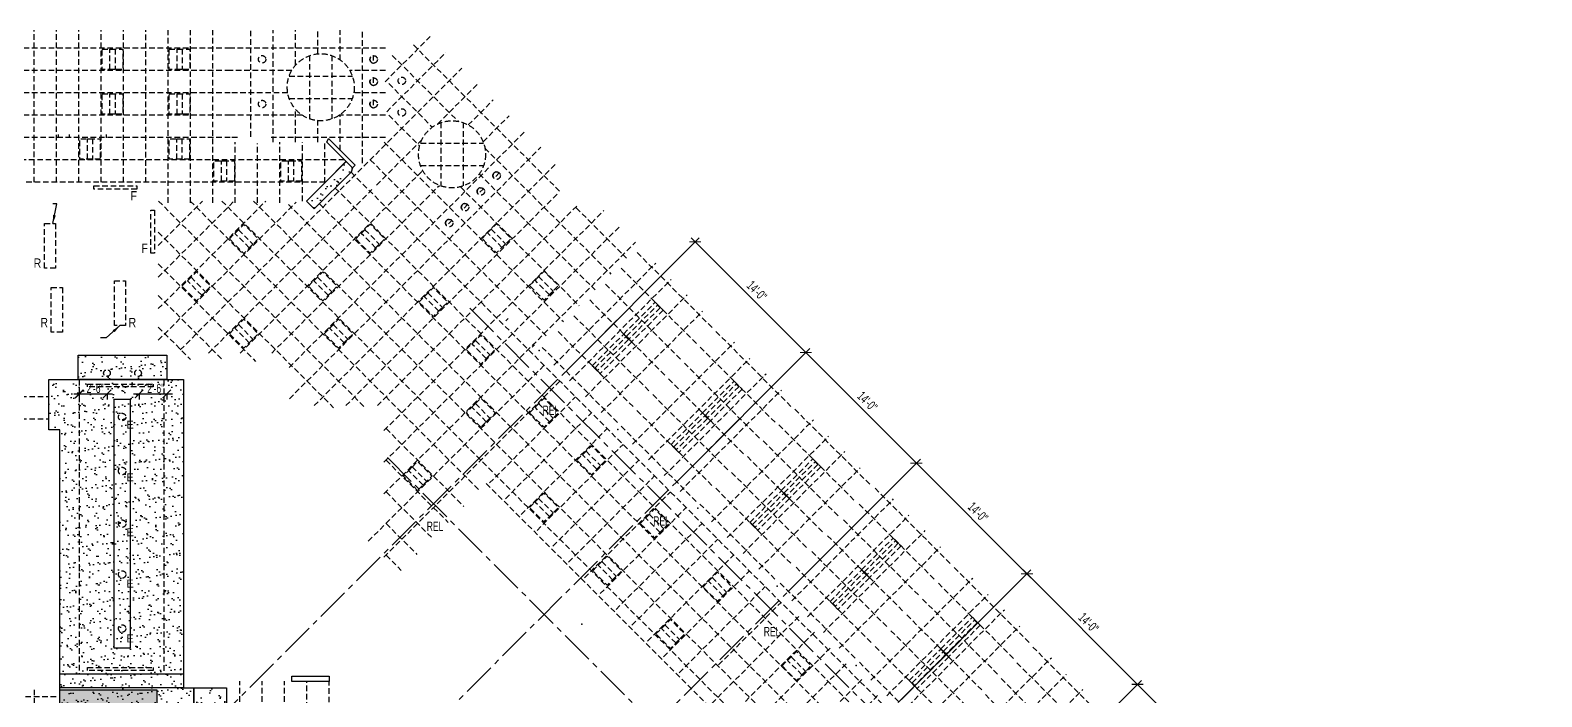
# Model space of a CAD drawing. Header units: inches. Extents: x -187 to 5780, y -1982 to 1065.
# Drawn here: x 1465 to 3089, y 350 to 1065 of the extents above; entities that cross this region are included whole.
import ezdxf
from ezdxf.enums import TextEntityAlignment as Align

# ---------------------------------------------------------------- set-up
doc = ezdxf.new("R2010")
doc.units = ezdxf.units.IN
doc.header["$LTSCALE"] = 96
doc.header["$MEASUREMENT"] = 0
for name, pattern in [('CENTER4', [0.5625, 0.375, -0.0625, 0.0625, -0.0625]), ('HIDDEN4', [0.09375, 0.0625, -0.03125]), ('STYLE_03', [0.46875, 0.3125, -0.15625])]:
    doc.linetypes.add(name, pattern=pattern)
for name, color, linetype in [('A-Anno-Clng', 7, 'Continuous'), ('A-Anno-Flor', 7, 'Continuous'), ('A-Clng-Demo', 7, 'HIDDEN4'), ('A-Clng-Exst', 7, 'Continuous'), ('A-Lite-Demo', 4, 'HIDDEN4'), ('A-Lite-Exst', 252, 'Continuous'), ('A-Lite-Neww', 181, 'Continuous'), ('CEILING-MAIN', 7, 'Continuous')]:
    doc.layers.add(name, color=color, linetype=linetype)
doc.layers.add('Viewport', color=14, linetype='Continuous', plot=False)
doc.styles.add('ARIAL', font='arial.ttf')
doc.styles.add('XFINE_1-8', font='ARIALN.TTF', dxfattribs={"width": 0.8, "height": 10})
doc.dimstyles.new('OTJ_1-8', dxfattribs={"dimscale": 96, "dimtxt": 0.09375, "dimasz": 0.09375, "dimexe": 0.0625, "dimexo": 0.15625, "dimgap": 0.046875, "dimtad": 1, "dimdec": 1, "dimzin": 3, "dimdsep": 46, "dimlunit": 4, "dimtxsty": 'XFINE_1-8', "dimblk": 'ARCHTICK', "dimcen": 0.09, "dimdle": 0.0625, "dimclrd": 15, "dimclre": 15, "dimclrt": 7, "dimadec": 0, "dimazin": 0, "dimtfac": 0.75, "dimtdec": 1, "dimtix": 1, "dimtmove": 1, "dimatfit": 3, "dimfxl": 1, "dimfrac": 1, "dimtolj": 1, "dimtzin": 0, "dimarcsym": 0})

# ---------------------------------------------------------------- blocks, each defined once
blk = doc.blocks.new('_ArchTick')
at = {"color": 0, "linetype": 'ByBlock', "const_width": 0.15}
blk.add_lwpolyline([(-0.5, -0.5), (0.5, 0.5)], dxfattribs=at)
blk = doc.blocks.new('*D43')
at = {"layer": 'A-Clng-Exst', "color": 15, "lineweight": -2, "transparency": 16777216}
for p, q in [((1511.9, 675), (1553.7, 675)), ((1517.9, 675.1), (1517.9, 669)), ((1547.7, 675.1), (1547.7, 669))]:
    blk.add_line(p, q, dxfattribs=at)
at = {"layer": 'DefPoints', "color": 0, "transparency": 16777216}
for p in [(1517.9, 690.1), (1547.7, 690.1), (1547.7, 675)]:
    blk.add_point(p, dxfattribs=at)
at = {"layer": 'A-Clng-Exst', "color": 15, "lineweight": -2, "transparency": 16777216, "xscale": 9, "yscale": 9, "zscale": 9, "rotation": 180}
blk.add_blockref('_ArchTick', (1517.9, 675), dxfattribs=at)
at = {"layer": 'A-Clng-Exst', "color": 15, "lineweight": -2, "transparency": 16777216, "xscale": 9, "yscale": 9, "zscale": 9}
blk.add_blockref('_ArchTick', (1547.7, 675), dxfattribs=at)
at = {"layer": 'A-Clng-Exst', "color": 7, "transparency": 16777216, "insert": (1534.9, 680.9), "char_height": 10, "attachment_point": 5, "style": 'XFINE_1-8'}
blk.add_mtext('\\A1;2\'-6"', dxfattribs=at)
blk = doc.blocks.new('*D44')
at = {"layer": 'A-Clng-Exst', "color": 15, "lineweight": -2, "transparency": 16777216}
for p, q in [((1576.1, 675), (1617.9, 675)), ((1582.1, 675.1), (1582.1, 669)), ((1611.9, 675.1), (1611.9, 669))]:
    blk.add_line(p, q, dxfattribs=at)
at = {"layer": 'DefPoints', "color": 0, "transparency": 16777216}
for p in [(1582.1, 690.1), (1611.9, 690.1), (1611.9, 675)]:
    blk.add_point(p, dxfattribs=at)
at = {"layer": 'A-Clng-Exst', "color": 15, "lineweight": -2, "transparency": 16777216, "xscale": 9, "yscale": 9, "zscale": 9, "rotation": 180}
blk.add_blockref('_ArchTick', (1582.1, 675), dxfattribs=at)
at = {"layer": 'A-Clng-Exst', "color": 15, "lineweight": -2, "transparency": 16777216, "xscale": 9, "yscale": 9, "zscale": 9}
blk.add_blockref('_ArchTick', (1611.9, 675), dxfattribs=at)
at = {"layer": 'A-Clng-Exst', "color": 7, "transparency": 16777216, "insert": (1600, 680.8), "char_height": 10, "attachment_point": 5, "style": 'XFINE_1-8'}
blk.add_mtext('\\A1;2\'-6"', dxfattribs=at)
blk = doc.blocks.new('*D53')
at = {"layer": 'A-Lite-Neww', "color": 15, "lineweight": -2, "transparency": 16777216}
for p, q in [((2516.3, 224.8), (2658.8, 367.3)), ((2777.6, 240), (2650.3, 367.3)), ((2635.1, 106), (2777.6, 248.5))]:
    blk.add_line(p, q, dxfattribs=at)
at = {"layer": 'DefPoints', "color": 0, "transparency": 16777216}
for p in [(2654.6, 363.1), (2505.7, 214.2), (2624.5, 95.4)]:
    blk.add_point(p, dxfattribs=at)
at = {"layer": 'A-Lite-Neww', "color": 15, "lineweight": -2, "transparency": 16777216, "xscale": 9, "yscale": 9, "zscale": 9}
for p, rotation in [((2654.6, 363.1), 135.0000000000001), ((2773.4, 244.3), 315.0000000000001)]:
    blk.add_blockref('_ArchTick', p, dxfattribs=dict(at, rotation=rotation))
at = {"layer": 'A-Lite-Neww', "color": 7, "transparency": 16777216, "insert": (2720.8, 310.5), "char_height": 10, "attachment_point": 5, "rotation": 315, "style": 'XFINE_1-8'}
blk.add_mtext('\\A1;14\'-0"', dxfattribs=at)
blk = doc.blocks.new('*D54')
at = {"layer": 'A-Lite-Neww', "color": 15, "lineweight": -2, "transparency": 16777216}
for p, q in [((2397.6, 343.6), (2540, 486.1)), ((2658.8, 358.8), (2531.6, 486.1)), ((2516.3, 224.8), (2658.8, 367.3))]:
    blk.add_line(p, q, dxfattribs=at)
at = {"layer": 'DefPoints', "color": 0, "transparency": 16777216}
for p in [(2535.8, 481.8), (2386.9, 333), (2505.7, 214.2)]:
    blk.add_point(p, dxfattribs=at)
at = {"layer": 'A-Lite-Neww', "color": 15, "lineweight": -2, "transparency": 16777216, "xscale": 9, "yscale": 9, "zscale": 9}
for p, rotation in [((2535.8, 481.8), 135.0000000000001), ((2654.6, 363.1), 315.0000000000001)]:
    blk.add_blockref('_ArchTick', p, dxfattribs=dict(at, rotation=rotation))
at = {"layer": 'A-Lite-Neww', "color": 7, "transparency": 16777216, "insert": (2602, 429.2), "char_height": 10, "attachment_point": 5, "rotation": 315, "style": 'XFINE_1-8'}
blk.add_mtext('\\A1;14\'-0"', dxfattribs=at)
blk = doc.blocks.new('*D55')
at = {"layer": 'A-Lite-Neww', "color": 15, "lineweight": -2, "transparency": 16777216}
for p, q in [((2278.8, 462.4), (2421.3, 604.9)), ((2540.1, 477.6), (2412.8, 604.9)), ((2397.6, 343.6), (2540.1, 486.1))]:
    blk.add_line(p, q, dxfattribs=at)
at = {"layer": 'DefPoints', "color": 0, "transparency": 16777216}
for p in [(2417, 600.6), (2268.2, 451.8), (2387, 333)]:
    blk.add_point(p, dxfattribs=at)
at = {"layer": 'A-Lite-Neww', "color": 15, "lineweight": -2, "transparency": 16777216, "xscale": 9, "yscale": 9, "zscale": 9}
for p, rotation in [((2417, 600.6), 135.0000000000002), ((2535.8, 481.8), 315.0000000000002)]:
    blk.add_blockref('_ArchTick', p, dxfattribs=dict(at, rotation=rotation))
at = {"layer": 'A-Lite-Neww', "color": 7, "transparency": 16777216, "insert": (2483.2, 548), "char_height": 10, "attachment_point": 5, "rotation": 315, "style": 'XFINE_1-8'}
blk.add_mtext('\\A1;14\'-0"', dxfattribs=at)
blk = doc.blocks.new('*D56')
at = {"layer": 'A-Lite-Neww', "color": 15, "lineweight": -2, "transparency": 16777216}
for p, q in [((2160, 581.1), (2302.5, 723.6)), ((2421.3, 596.4), (2294, 723.6)), ((2278.8, 462.4), (2421.3, 604.8))]:
    blk.add_line(p, q, dxfattribs=at)
at = {"layer": 'DefPoints', "color": 0, "transparency": 16777216}
for p in [(2298.3, 719.4), (2149.4, 570.5), (2268.2, 451.8)]:
    blk.add_point(p, dxfattribs=at)
at = {"layer": 'A-Lite-Neww', "color": 15, "lineweight": -2, "transparency": 16777216, "xscale": 9, "yscale": 9, "zscale": 9}
for p, rotation in [((2298.3, 719.4), 135.0000000000001), ((2417, 600.6), 315.0000000000001)]:
    blk.add_blockref('_ArchTick', p, dxfattribs=dict(at, rotation=rotation))
at = {"layer": 'A-Lite-Neww', "color": 7, "transparency": 16777216, "insert": (2364.4, 666.8), "char_height": 10, "attachment_point": 5, "rotation": 315, "style": 'XFINE_1-8'}
blk.add_mtext('\\A1;14\'-0"', dxfattribs=at)
blk = doc.blocks.new('*D57')
at = {"layer": 'A-Lite-Neww', "color": 15, "lineweight": -2, "transparency": 16777216}
for p, q in [((2041.2, 699.9), (2183.7, 842.4)), ((2302.5, 715.1), (2175.2, 842.4)), ((2160, 581.1), (2302.5, 723.6))]:
    blk.add_line(p, q, dxfattribs=at)
at = {"layer": 'DefPoints', "color": 0, "transparency": 16777216}
for p in [(2179.5, 838.2), (2030.6, 689.3), (2149.4, 570.5)]:
    blk.add_point(p, dxfattribs=at)
at = {"layer": 'A-Lite-Neww', "color": 15, "lineweight": -2, "transparency": 16777216, "xscale": 9, "yscale": 9, "zscale": 9}
for p, rotation in [((2179.5, 838.2), 135.0000000000001), ((2298.3, 719.4), 315.0000000000001)]:
    blk.add_blockref('_ArchTick', p, dxfattribs=dict(at, rotation=rotation))
at = {"layer": 'A-Lite-Neww', "color": 7, "transparency": 16777216, "insert": (2245.7, 785.6), "char_height": 10, "attachment_point": 5, "rotation": 315, "style": 'XFINE_1-8'}
blk.add_mtext('\\A1;14\'-0"', dxfattribs=at)

msp = doc.modelspace()

# ---------------------------------------------------------------- hatches: boundary and pattern name
at = {"layer": 'A-Clng-Demo'}
h = msp.add_hatch(dxfattribs=at)
h.set_pattern_fill('AR-SAND', color=256, scale=8, style=0)
h.paths.add_polyline_path([(1804.45, 924.61), (1811.35, 917.71), (1809.79, 912.97), (1770.39, 873.57), (1761.93, 882.07)])
h = msp.add_hatch(dxfattribs=at)
h.set_pattern_fill('AR-SAND', color=256, scale=8, style=0)
h.paths.add_polyline_path([(1516.85, 716.43), (1611.88, 716.43), (1611.88, 690.38), (1516.85, 690.38)])
h = msp.add_hatch(dxfattribs=at)
h.set_pattern_fill('AR-SAND', color=256, scale=8, style=0)
h.paths.add_polyline_path([(1640.88, 299.38), (1496.89, 299.38), (1496.89, 636.38), (1485.13, 636.38), (1485.13, 690.33), (1629.88, 690.33), (1629.88, 359.37), (1640.88, 359.37)])
h = msp.add_hatch(dxfattribs=at)
h.set_pattern_fill('AR-SAND', color=256, scale=8, style=0)
h.paths.add_polyline_path([(1640.88, 359.37), (1675.88, 359.37), (1675.88, 299.38), (1640.88, 299.38)])
h.paths.add_polyline_path([(1801.14, 340.59), (1811.75, 329.99), (1769.21, 287.45), (1758.6, 298.06)])
at = {"layer": 'A-Clng-Exst'}
msp.add_hatch(color=253, dxfattribs=at).paths.add_polyline_path([(1496.86, 357.44), (1601.38, 357.44), (1601.38, 299.38), (1496.88, 299.6)])

# ---------------------------------------------------------------- linework, layer by layer
at = {"layer": 'A-Clng-Demo'}
for p, q in [((1469.51, 902.18), (1469.51, 1065.38)), ((1493.51, 902.18), (1493.51, 1065.38)), ((1517.51, 902.18), (1517.51, 1065.38)), ((1541.51, 902.18), (1541.51, 1065.38)), ((1565.51, 902.18), (1565.51, 1065.38)), ((1589.51, 901.82), (1589.51, 1065.38)), ((1613.51, 880.19), (1613.51, 1065.38)), ((1637.51, 880.19), (1637.51, 1065.38)), ((1661.51, 880.19), (1661.51, 1065.38)), ((1702.29, 950.88), (1702.29, 1065.38)), ((1726.29, 945.18), (1726.29, 1065.38)), ((1750.29, 1027.99), (1750.29, 1065.38)), ((1774.29, 1040.06), (1774.29, 1065.38)), ((1798.29, 1033.42), (1798.29, 1065.38)), ((1822.29, 922.64), (1822.29, 1065.38)), ((1846.35, 1010.09), (1894.77, 1058.51)), ((1680.11, 1046.18), (1362.42, 1046.18)), ((1846.86, 1046.18), (1680.11, 1046.18)), ((1848.1, 977.89), (1911.74, 1041.54)), ((1876.86, 1049.55), (2033.78, 892.64)), ((1765.29, 1038.12), (1765.29, 970.24)), ((1789.29, 1038.12), (1789.29, 970.24)), ((1849.32, 945.18), (1928.71, 1024.57)), ((1854.09, 1038.38), (1924.9, 967.57)), ((1680.11, 1022.18), (-41.58, 1022.18)), ((1746.11, 1022.18), (1680.11, 1022.18)), ((1743.35, 1016.18), (1811.23, 1016.18)), ((1846.86, 1022.18), (1808.46, 1022.18)), ((1850.36, 1008.16), (1897.18, 961.35)), ((1902.73, 964.65), (1945.68, 1007.6)), ((1680.11, 998.18), (-65.58, 998.18)), ((1741.79, 998.18), (1680.11, 998.18)), ((1743.35, 992.18), (1811.23, 992.18)), ((1846.86, 998.18), (1812.78, 998.18)), ((1935.71, 963.68), (1962.65, 990.63)), ((1680.11, 974.18), (-66.49, 974.18)), ((1757.39, 974.18), (1680.11, 974.18)), ((1750.29, 945.18), (1750.29, 980.37)), ((1846.86, 974.18), (1797.19, 974.18)), ((1798.29, 936.42), (1798.29, 974.94)), ((1850.36, 974.22), (1883.43, 941.16)), ((1774.29, 945.18), (1774.29, 968.31)), ((1906.29, 966.12), (1906.29, 898.24)), ((1930.29, 966.12), (1930.29, 898.24)), ((1951.66, 945.69), (1979.63, 973.66)), ((1680.11, 950.18), (-113.58, 950.18)), ((1495.78, 949.88), (1495.78, 953.38)), ((1507.28, 949.88), (1507.28, 953.38)), ((1547.28, 949.88), (1547.28, 953.38)), ((1626.29, 722.14), (1849.32, 945.18)), ((1687.86, 950.18), (1680.11, 950.18)), ((1685.51, 880.19), (1685.51, 945.18)), ((1709.51, 880.19), (1709.51, 943.88)), ((1846.86, 950.18), (1723.86, 950.18)), ((1733.51, 880.19), (1733.51, 945.18)), ((1743.38, 703.47), (1996.6, 956.69)), ((1757.51, 881.94), (1757.51, 945.18)), ((1781.51, 901.66), (1781.51, 945.18)), ((1837.28, 899.2), (1885.82, 947.74)), ((1845.47, 945.18), (2037.97, 752.68)), ((1884.35, 944.18), (1952.23, 944.18)), ((1802.88, 926.18), (-137.58, 926.18)), ((1743.6, 669.75), (2013.57, 939.72)), ((1830.65, 926.05), (2021, 735.71)), ((1953.67, 938.8), (2088.88, 803.59)), ((1690.67, 718.64), (1886.78, 914.76)), ((1770.19, 662.4), (2030.54, 922.75)), ((1809.79, 912.97), (3087.36, -364.6)), ((1884.35, 920.18), (1952.23, 920.18)), ((1947.45, 911.08), (2071.91, 786.62)), ((1782.03, 902.18), (-161.58, 902.18)), ((1656.73, 718.64), (1832.33, 894.25)), ((1724.61, 718.64), (1904.78, 898.81)), ((1792.82, 896), (3083.9, -395.08)), ((1927.27, 897.32), (2054.94, 769.65)), ((1602.77, 766.5), (1718.33, 882.07)), ((1602.77, 800.44), (1684.39, 882.07)), ((1602.77, 834.39), (1650.45, 882.07)), ((1602.77, 732.56), (1750.91, 880.71)), ((1602.93, 882.07), (1825.03, 660.14)), ((1637.05, 882.07), (1947.73, 571.39)), ((1670.99, 882.07), (2691.48, -138.42)), ((1704.93, 882.07), (3032.99, -445.99)), ((1742.5, 878.44), (3049.96, -429.02)), ((1775.85, 879.03), (3066.93, -412.05)), ((1804.14, 662.4), (2031.51, 889.78)), ((1838.08, 662.4), (2052.75, 877.08)), ((1845.21, 635.59), (2081.45, 871.83)), ((2051.6, 874.81), (2105.85, 820.56)), ((1602.77, 848.47), (1791.1, 660.14)), ((1845.21, 601.65), (2098.42, 854.86)), ((1845.21, 567.71), (2115.39, 837.89)), ((1602.77, 814.53), (1707.37, 709.92)), ((2027.65, 705.87), (2137.07, 815.29)), ((2117.09, 826.77), (2199.47, 744.39)), ((2044.62, 688.9), (2153.52, 797.79)), ((2100.12, 809.8), (2182.5, 727.42)), ((1602.77, 780.59), (1672.39, 710.96)), ((2061.59, 671.93), (2171.01, 781.34)), ((2083.15, 792.83), (2165.53, 710.45)), ((2066.18, 775.86), (2148.56, 693.48)), ((2078.57, 654.96), (2187.46, 763.85)), ((1976.24, 753.35), (1978.71, 755.82)), ((2049.21, 758.89), (2131.59, 676.51)), ((1602.77, 746.65), (1637.41, 712)), ((2032.24, 741.92), (2114.62, 659.54)), ((2112.31, 621.18), (2221.73, 730.59)), ((2201.75, 742.08), (2284.13, 659.7)), ((2004.52, 725.06), (2007, 727.54)), ((2015.27, 724.95), (2097.64, 642.57)), ((2184.78, 725.11), (2267.15, 642.73)), ((1828.24, 516.8), (2017.1, 705.66)), ((2129.28, 604.2), (2238.18, 713.1)), ((2167.81, 708.14), (2250.18, 625.76)), ((1845.21, 499.83), (2034.07, 688.69)), ((2146.25, 587.23), (2255.67, 696.65)), ((2150.84, 691.17), (2233.21, 608.79)), ((393.29, 672.11), (1485.03, 672.11)), ((1958.7, 579.37), (2051.04, 671.72)), ((2133.86, 674.2), (2216.24, 591.82)), ((2163.22, 570.26), (2272.12, 679.16)), ((1975.67, 562.4), (2068.01, 654.75)), ((2116.89, 657.23), (2199.27, 574.85)), ((2286.4, 658.58), (2368.77, 576.2)), ((393.29, 648.11), (1485.03, 648.11)), ((1847.47, 637.7), (1930.95, 554.23)), ((1992.64, 545.43), (2084.98, 637.78)), ((2099.92, 640.25), (2182.3, 557.88)), ((2196.96, 537.67), (2306.38, 647.09)), ((2269.43, 641.61), (2351.8, 559.23)), ((2009.61, 528.46), (2101.95, 620.81)), ((2213.93, 520.7), (2322.82, 629.6)), ((2252.46, 624.63), (2334.83, 542.26)), ((1847.47, 603.76), (1914.17, 537.07)), ((2026.58, 511.49), (2118.92, 603.84)), ((2230.9, 503.73), (2340.32, 613.15)), ((2235.48, 607.66), (2317.86, 525.29)), ((2043.55, 494.52), (2135.9, 586.87)), ((2218.51, 590.69), (2300.89, 508.32)), ((2247.87, 486.76), (2356.77, 595.66)), ((1847.47, 569.82), (1897.39, 519.9)), ((2060.52, 477.55), (2152.87, 569.9)), ((2201.54, 573.72), (2283.92, 491.35)), ((2372.61, 573.67), (2454.98, 491.3)), ((2077.49, 460.58), (2169.84, 552.93)), ((2184.57, 556.75), (2266.95, 474.37)), ((2283.17, 452.77), (2392.59, 562.19)), ((2355.64, 556.7), (2438.01, 474.33)), ((1847.47, 535.88), (1880.61, 502.74)), ((2094.46, 443.61), (2186.81, 535.96)), ((2300.14, 435.8), (2409.03, 544.69)), ((2338.67, 539.73), (2421.04, 457.35)), ((2317.11, 418.83), (2426.53, 528.25)), ((2321.69, 522.76), (2404.07, 440.38)), ((2111.43, 426.64), (2203.78, 518.99)), ((2304.72, 505.79), (2387.1, 423.41)), ((2334.08, 401.86), (2442.98, 510.75)), ((1847.47, 501.94), (1863.83, 485.58)), ((2128.4, 409.67), (2220.75, 502.02)), ((2287.75, 488.82), (2370.13, 406.44)), ((2457.63, 488.67), (2540.01, 406.29)), ((2145.37, 392.7), (2237.72, 485.05)), ((2270.78, 471.85), (2353.16, 389.47)), ((2368.2, 367.77), (2477.61, 477.18)), ((2440.66, 471.7), (2523.04, 389.32)), ((2162.34, 375.73), (2254.69, 468.08)), ((2385.17, 350.8), (2494.06, 459.69)), ((2423.69, 454.73), (2506.07, 372.35)), ((2204.59, 384.04), (2271.66, 451.1)), ((2402.14, 333.83), (2511.56, 443.24)), ((1783.63, -70.87), (2292.13, 437.63)), ((2406.72, 437.76), (2489.1, 355.38)), ((2419.11, 316.85), (2528, 425.75)), ((1800.6, -87.84), (2309.1, 420.66)), ((2389.75, 420.79), (2472.13, 338.41)), ((1817.57, -104.81), (2326.07, 403.69)), ((2372.78, 403.82), (2455.16, 321.44)), ((2452.61, 282.33), (2562.03, 391.75)), ((2542.04, 403.24), (2624.42, 320.86)), ((1834.54, -121.78), (2343.04, 386.72)), ((2355.81, 386.85), (2438.19, 304.47)), ((2469.58, 265.36), (2578.47, 374.26)), ((2525.07, 386.27), (2607.45, 303.89)), ((1469.51, 357.44), (1469.51, 244.18)), ((1690.49, 299.38), (1690.49, 366.48)), ((1714.49, 299.38), (1714.49, 366.48)), ((1738.49, 299.38), (1738.49, 366.48)), ((1762.49, 301.94), (1762.49, 366.18)), ((1786.49, 325.94), (1786.49, 366.18)), ((2099.69, 109.43), (2360.01, 369.75)), ((2486.55, 248.39), (2595.97, 357.81)), ((2508.1, 369.3), (2590.48, 286.92)), ((1388.04, 350.18), (1493.38, 350.18)), ((2116.66, 92.46), (2376.98, 352.78)), ((2491.13, 352.33), (2573.51, 269.95))]:
    msp.add_line(p, q, dxfattribs=at)
at = {"layer": 'A-Clng-Demo', "color": 7, "linetype": 'STYLE_03'}
msp.add_line((1782.66, 902.81), (1804.45, 924.61), dxfattribs=at)
at = {"layer": 'A-Clng-Demo', "color": 7}
for p, q in [((1517.88, 690.07), (1517.88, 374.57)), ((1608.88, 689.88), (1608.88, 374.38)), ((1955.1, 578.77), (2192.43, 341.44)), ((1496.88, 299.38), (1496.88, 357.44))]:
    msp.add_line(p, q, dxfattribs=at)
at = {"layer": 'A-Clng-Demo'}
for centre in [(1777.29, 1004.18), (1918.29, 932.18)]:
    msp.add_circle(centre, 36, dxfattribs=at)
at = {"layer": 'A-Clng-Exst'}
msp.add_lwpolyline([(1804.45, 924.61), (1811.35, 917.71), (1809.79, 912.97), (1770.39, 873.57), (1761.93, 882.07)], close=True, dxfattribs=at)
at = {"layer": 'A-Clng-Exst', "color": 7}
for points in [[(1640.88, 299.38), (1496.89, 299.38), (1496.89, 636.38), (1485.13, 636.38), (1485.13, 690.33), (1629.88, 690.33), (1629.88, 359.37), (1640.88, 359.37)], [(1496.88, 374.38), (1629.88, 374.38), (1629.88, 359.37), (1496.88, 359.37)], [(1640.88, 359.37), (1675.88, 359.37), (1675.88, 299.38), (1640.88, 299.38)]]:
    msp.add_lwpolyline(points, close=True, dxfattribs=at)
at = {"layer": 'A-Lite-Demo', "flags": 128}
for points in [[(1542.59, 1045.18), (1564.59, 1045.18), (1564.59, 1023.18), (1542.59, 1023.18)], [(1614.59, 1045.18), (1636.59, 1045.18), (1636.59, 1023.18), (1614.59, 1023.18)], [(1542.59, 997.18), (1564.59, 997.18), (1564.59, 975.18), (1542.59, 975.18)], [(1614.59, 997.18), (1636.59, 997.18), (1636.59, 975.18), (1614.59, 975.18)], [(1540.47, 926.96), (1518.47, 926.96), (1518.47, 948.96), (1540.47, 948.96)], [(1540.47, 926.96), (1518.47, 926.96), (1518.47, 948.96), (1540.47, 948.96)], [(1636.47, 926.96), (1614.47, 926.96), (1614.47, 948.96), (1636.47, 948.96)], [(1636.47, 926.96), (1614.47, 926.96), (1614.47, 948.96), (1636.47, 948.96)], [(1684.47, 903.3), (1662.47, 903.3), (1662.47, 925.3), (1684.47, 925.3)], [(1684.47, 903.3), (1662.47, 903.3), (1662.47, 925.3), (1684.47, 925.3)], [(1756.47, 903.3), (1734.47, 903.3), (1734.47, 925.3), (1756.47, 925.3)], [(1756.47, 903.3), (1734.47, 903.3), (1734.47, 925.3), (1756.47, 925.3)], [(1679.1, 841.43), (1694.66, 856.99), (1710.22, 841.43), (1694.66, 825.88)], [(1679.1, 841.43), (1694.66, 856.99), (1710.22, 841.43), (1694.66, 825.88)], [(1814.84, 841.49), (1830.4, 857.04), (1845.95, 841.49), (1830.4, 825.93)], [(1814.84, 841.49), (1830.4, 857.04), (1845.95, 841.49), (1830.4, 825.93)], [(1950.53, 841.9), (1966.09, 857.45), (1981.65, 841.9), (1966.09, 826.34)], [(1950.53, 841.9), (1966.09, 857.45), (1981.65, 841.9), (1966.09, 826.34)], [(1628.19, 790.52), (1643.75, 806.08), (1659.31, 790.52), (1643.75, 774.96)], [(1628.19, 790.52), (1643.75, 806.08), (1659.31, 790.52), (1643.75, 774.96)], [(1763.96, 790.52), (1779.51, 806.08), (1795.07, 790.52), (1779.51, 774.96)], [(1763.96, 790.52), (1779.51, 806.08), (1795.07, 790.52), (1779.51, 774.96)], [(2001.54, 791.2), (2017.1, 806.76), (2032.66, 791.2), (2017.1, 775.65)], [(2001.54, 791.2), (2017.1, 806.76), (2032.66, 791.2), (2017.1, 775.65)], [(1882.67, 773.6), (1898.23, 789.16), (1913.78, 773.6), (1898.23, 758.04)], [(1882.67, 773.6), (1898.23, 789.16), (1913.78, 773.6), (1898.23, 758.04)], [(1679.1, 739.61), (1694.66, 755.17), (1710.22, 739.61), (1694.66, 724.05)], [(1679.1, 739.61), (1694.66, 755.17), (1710.22, 739.61), (1694.66, 724.05)], [(1780.93, 739.61), (1796.48, 755.17), (1812.04, 739.61), (1796.48, 724.05)], [(1780.93, 739.61), (1796.48, 755.17), (1812.04, 739.61), (1796.48, 724.05)], [(1933.65, 722.65), (1949.21, 738.21), (1964.77, 722.65), (1949.21, 707.09)], [(1933.65, 722.65), (1949.21, 738.21), (1964.77, 722.65), (1949.21, 707.09)], [(1949.22, 639.2), (1933.66, 654.75), (1949.22, 670.31), (1964.78, 654.75)], [(1949.22, 639.2), (1933.66, 654.75), (1949.22, 670.31), (1964.78, 654.75)], [(2001.54, 654.75), (2017.1, 670.31), (2032.66, 654.75), (2017.1, 639.2)], [(2001.54, 654.75), (2017.1, 670.31), (2032.66, 654.75), (2017.1, 639.2)], [(2052.46, 603.84), (2068.01, 619.4), (2083.57, 603.84), (2068.01, 588.28)], [(2052.46, 603.84), (2068.01, 619.4), (2083.57, 603.84), (2068.01, 588.28)], [(1881.34, 571.31), (1865.78, 586.87), (1881.34, 602.43), (1896.89, 586.87)], [(1881.34, 571.31), (1865.78, 586.87), (1881.34, 602.43), (1896.89, 586.87)], [(2001.51, 553.04), (2017.07, 568.6), (2032.63, 553.04), (2017.07, 537.49)], [(2001.51, 553.04), (2017.07, 568.6), (2032.63, 553.04), (2017.07, 537.49)], [(2120.38, 536), (2135.93, 551.55), (2151.49, 536), (2135.93, 520.44)], [(2120.38, 536), (2135.93, 551.55), (2151.49, 536), (2135.93, 520.44)], [(2069.4, 485.16), (2084.95, 500.72), (2100.51, 485.16), (2084.95, 469.6)], [(2069.4, 485.16), (2084.95, 500.72), (2100.51, 485.16), (2084.95, 469.6)], [(2187.86, 467.95), (2203.42, 483.51), (2218.97, 467.95), (2203.42, 452.4)], [(2187.86, 467.95), (2203.42, 483.51), (2218.97, 467.95), (2203.42, 452.4)], [(2137.28, 417.28), (2152.84, 432.83), (2168.39, 417.28), (2152.84, 401.72)], [(2137.28, 417.28), (2152.84, 432.83), (2168.39, 417.28), (2152.84, 401.72)], [(2272.73, 383), (2288.28, 398.55), (2303.84, 383), (2288.28, 367.44)], [(2272.73, 383), (2288.28, 398.55), (2303.84, 383), (2288.28, 367.44)]]:
    msp.add_lwpolyline(points, close=True, dxfattribs=at)
at = {"layer": 'A-Lite-Demo'}
for points in [[(1550.9, 1045.18), (1556.4, 1045.18), (1556.4, 1023.18), (1550.9, 1023.18)], [(1622.9, 1045.18), (1628.4, 1045.18), (1628.4, 1023.18), (1622.9, 1023.18)], [(1550.9, 997.18), (1556.4, 997.18), (1556.4, 975.18), (1550.9, 975.18)], [(1622.9, 997.18), (1628.4, 997.18), (1628.4, 975.18), (1622.9, 975.18)], [(1532.16, 926.96), (1526.66, 926.96), (1526.66, 948.96), (1532.16, 948.96)], [(1628.16, 926.96), (1622.66, 926.96), (1622.66, 948.96), (1628.16, 948.96)], [(1676.16, 903.3), (1670.66, 903.3), (1670.66, 925.3), (1676.16, 925.3)], [(1748.16, 903.3), (1742.66, 903.3), (1742.66, 925.3), (1748.16, 925.3)], [(1533.64, 898.45), (1579.68, 898.45), (1579.68, 894.79), (1533.64, 894.79)], [(1598.59, 872.1), (1598.59, 826.05), (1594.93, 826.05), (1594.93, 872.1)], [(1480.49, 809.9), (1480.49, 857.9), (1492.49, 857.9), (1492.49, 809.9)], [(1684.98, 847.31), (1688.87, 851.2), (1704.42, 835.64), (1700.54, 831.75)], [(1820.72, 847.36), (1824.61, 851.25), (1840.16, 835.69), (1836.27, 831.8)], [(1956.41, 847.77), (1960.3, 851.66), (1975.85, 836.1), (1971.96, 832.22)], [(1555.65, 748.27), (1555.65, 796.27), (1567.65, 796.27), (1567.65, 748.27)], [(1634.07, 796.4), (1637.96, 800.29), (1653.51, 784.73), (1649.62, 780.84)], [(1769.83, 796.4), (1773.72, 800.29), (1789.28, 784.73), (1785.39, 780.84)], [(2007.42, 797.08), (2011.31, 800.97), (2026.86, 785.41), (2022.98, 781.52)], [(1487.79, 741.18), (1487.79, 789.18), (1499.79, 789.18), (1499.79, 741.18)], [(1888.54, 779.47), (1892.43, 783.36), (1907.99, 767.81), (1904.1, 763.92)], [(2102.67, 739.36), (2136.61, 773.3), (2145.1, 764.82), (2111.16, 730.88)], [(2105.71, 737.03), (2138.94, 770.27), (2141.77, 767.44), (2108.54, 734.21)], [(1684.98, 745.48), (1688.87, 749.37), (1704.42, 733.82), (1700.54, 729.93)], [(1786.8, 745.48), (1790.69, 749.37), (1806.25, 733.82), (1802.36, 729.93)], [(1939.53, 728.52), (1943.42, 732.41), (1958.97, 716.86), (1955.08, 712.97)], [(2068.86, 705.3), (2102.8, 739.24), (2111.28, 730.76), (2077.34, 696.81)], [(2071.89, 702.97), (2105.12, 736.2), (2107.95, 733.38), (2074.72, 700.14)], [(1526.86, 685.59), (1597.45, 685.59), (1597.45, 682.59), (1526.86, 682.59)], [(2187.33, 654.67), (2221.27, 688.61), (2229.76, 680.13), (2195.82, 646.19)], [(2190.37, 652.34), (2223.6, 685.58), (2226.43, 682.75), (2193.19, 649.51)], [(1939.54, 660.63), (1943.43, 664.52), (1958.98, 648.96), (1955.09, 645.07)], [(2007.42, 660.63), (2011.31, 664.52), (2026.86, 648.96), (2022.98, 645.07)], [(2153.51, 620.61), (2187.45, 654.55), (2195.94, 646.06), (2162, 612.12)], [(2156.55, 618.28), (2189.78, 651.51), (2192.61, 648.68), (2159.38, 615.45)], [(2058.33, 609.71), (2062.22, 613.6), (2077.78, 598.05), (2073.89, 594.16)], [(2271.98, 571.17), (2305.92, 605.11), (2314.41, 596.63), (2280.46, 562.68)], [(2275.02, 568.84), (2308.25, 602.07), (2311.08, 599.25), (2277.84, 566.01)], [(1871.66, 592.74), (1875.54, 596.63), (1891.1, 581.08), (1887.21, 577.19)], [(2238.16, 537.11), (2272.1, 571.05), (2280.59, 562.56), (2246.65, 528.62)], [(2007.39, 558.92), (2011.28, 562.81), (2026.83, 547.25), (2022.95, 543.36)], [(2241.2, 534.78), (2274.43, 568.01), (2277.26, 565.18), (2244.03, 531.95)], [(2126.25, 541.87), (2130.14, 545.76), (2145.7, 530.2), (2141.81, 526.32)], [(2358.19, 486.27), (2392.13, 520.21), (2400.62, 511.72), (2366.67, 477.78)], [(2361.23, 483.94), (2394.46, 517.17), (2397.29, 514.34), (2364.05, 481.11)], [(2075.27, 491.04), (2079.16, 494.92), (2094.72, 479.37), (2090.83, 475.48)], [(2193.73, 473.83), (2197.62, 477.72), (2213.18, 462.16), (2209.29, 458.27)], [(2324.37, 452.2), (2358.31, 486.14), (2366.8, 477.66), (2332.86, 443.72)], [(2327.41, 449.87), (2360.64, 483.11), (2363.47, 480.28), (2330.24, 447.05)], [(2143.15, 423.15), (2147.04, 427.04), (2162.6, 411.49), (2158.71, 407.6)], [(2443.22, 401.26), (2477.16, 435.2), (2485.64, 426.72), (2451.7, 392.78)], [(2446.25, 398.93), (2479.49, 432.17), (2482.31, 429.34), (2449.08, 396.11)], [(2278.6, 388.87), (2282.49, 392.76), (2298.05, 377.2), (2294.16, 373.31)], [(2409.4, 367.2), (2443.34, 401.14), (2451.82, 392.65), (2417.88, 358.71)], [(2412.43, 364.87), (2445.67, 398.1), (2448.5, 395.28), (2415.26, 362.04)], [(1526.86, 381.18), (1597.45, 381.18), (1597.45, 378.18), (1526.86, 378.18)]]:
    msp.add_lwpolyline(points, close=True, dxfattribs=at)
at = {"layer": 'A-Lite-Demo', "flags": 128}
for points in [[(1830.12, 1034.1, 0.4142136), (1834.12, 1030.1), (1834.12, 1038.1, 0.4142136)], [(1830.1, 1010.18, 0.4142136), (1834.1, 1006.18), (1834.1, 1014.18, 0.4142136)], [(1830.1, 986.17, 0.4142136), (1834.1, 982.17), (1834.1, 990.17, 0.4142136)], [(1963.36, 912.14, 0.4142136), (1963.36, 906.48), (1969.02, 912.14, 0.4142136)], [(1946.39, 895.17, 0.4142136), (1946.39, 889.51), (1952.05, 895.17, 0.4142136)], [(1929.42, 878.2, 0.4142136), (1929.42, 872.54), (1935.08, 878.2, 0.4142136)], [(1912.45, 861.23, 0.4142136), (1912.45, 855.57), (1918.11, 861.23, 0.4142136)]]:
    msp.add_lwpolyline(points, format="xyb", close=True, dxfattribs=at)
at = {"layer": 'A-Lite-Demo'}
for centre, radius in [((1714.29, 1034.18), 4), ((1834.12, 1034.1), 4), ((1834.1, 1010.18), 4), ((1864.37, 1011.13), 4), ((1714.29, 986.18), 4), ((1834.1, 986.17), 4), ((1864.37, 977.19), 4), ((1966.19, 909.31), 4), ((1949.22, 892.34), 4), ((1932.25, 875.37), 4), ((1915.28, 858.4), 4), ((1547.67, 697.34), 3.58), ((1581.05, 697.34), 3.58), ((1564, 650.18), 4), ((1564, 592.19), 4), ((1564, 535.68), 4), ((1564, 481.18), 4), ((1564, 423.19), 4)]:
    msp.add_circle(centre, radius, dxfattribs=at)
at = {"layer": 'A-Lite-Neww', "color": 253, "linetype": 'CENTER4'}
for p, q in [((2146.57, 805.22), (1392.69, 51.35)), ((1937.24, 767.14), (3088.78, -384.4)), ((2265.34, 686.45), (1511.47, -67.42)), ((1848.9, 606.58), (2968.65, -513.17)), ((2384.11, 567.68), (1630.24, -186.2)), ((2502.89, 448.91), (1749.01, -304.97))]:
    msp.add_line(p, q, dxfattribs=at)
at = {"layer": 'CEILING-MAIN', "color": 7}
for points in [[(1785.65, 949.06), (1814.18, 920.54), (1811.35, 917.71), (1783.86, 945.18)], [(1516.85, 716.43), (1611.88, 716.43), (1611.88, 690.38), (1516.85, 690.38)], [(1555.5, 669.18), (1572.5, 669.18), (1572.5, 402.18), (1555.5, 402.18)], [(1746.29, 372.12), (1786.29, 372.12), (1786.29, 366.18), (1746.29, 366.18)]]:
    msp.add_lwpolyline(points, close=True, dxfattribs=at)
at = {"layer": 'CEILING-MAIN', "color": 4, "linetype": 'Continuous'}
for p in [(2011.84, 721.52), (2096.5, 636.83), (2182.25, 552.23), (2267.36, 468.43), (2057.8, 427.78), (2352.39, 383.42)]:
    msp.add_point(p, dxfattribs=at)
at = {"layer": 'Viewport'}
msp.add_lwpolyline([(1496.86, 357.44), (1601.38, 357.44), (1601.38, 299.38), (1496.88, 299.6)], close=True, dxfattribs=at)

# ---------------------------------------------------------------- texts
at = {"layer": 'A-Anno-Clng', "char_height": 10, "width": 335.0102, "attachment_point": 1, "style": 'XFINE_1-8'}
for insert in [(2015.61, 662.33), (1891.16, 537.88), (2134.38, 543.56), (2253.15, 424.78)]:
    msp.add_mtext('REL', dxfattribs=dict(at, insert=insert))
at = {"layer": 'A-Anno-Flor', "style": 'XFINE_1-8'}
for s, p in [('F', (1572.91, 879.64)), ('F', (1584.6, 823.35)), ('R', (1468.89, 807.37)), ('R', (1476.06, 743.57)), ('R', (1570.78, 743.57))]:
    msp.add_text(s, height=10, dxfattribs=at).set_placement(p, align=Align.BOTTOM_LEFT)
at = {"layer": 'A-Lite-Exst', "char_height": 8.59, "attachment_point": 1, "style": 'ARIAL'}
for insert in [(1568.54, 646.22), (1568.54, 589.75), (1568.54, 530.75), (1568.54, 475.75), (1568.54, 416.75)]:
    msp.add_mtext('E', dxfattribs=dict(at, insert=insert))

# ---------------------------------------------------------------- dimensions: what is measured, and where the dimension line sits
at = {"layer": 'A-Clng-Exst'}
for base, p1, p2, picture, middle in [((1547.72, 675), (1517.88, 690.07), (1547.72, 690.07), '*D43', (1534.93, 671.32)), ((1611.92, 675), (1582.08, 690.07), (1611.92, 690.07), '*D44', (1599.97, 671.15))]:
    dim = msp.add_linear_dim(base=base, p1=p1, p2=p2, dimstyle='OTJ_1-8', dxfattribs=at)
    dim.commit()
    dim.dimension.update_dxf_attribs({"geometry": picture, "text_midpoint": middle, "dimtype": 160})
at = {"layer": 'A-Lite-Neww'}
for p1, p2, picture, middle in [((2149.41, 570.52), (2030.63, 689.31), '*D57', (2245.67, 785.56)), ((2268.19, 451.75), (2149.4, 570.53), '*D56', (2364.44, 666.79)), ((2386.96, 332.98), (2268.18, 451.76), '*D55', (2483.22, 548.02)), ((2505.73, 214.21), (2386.95, 332.99), '*D54', (2601.99, 429.25)), ((2624.5, 95.43), (2505.72, 214.22), '*D53', (2720.76, 310.47))]:
    dim = msp.add_aligned_dim(p1=p1, p2=p2, distance=-210.51, dimstyle='OTJ_1-8', dxfattribs=at)
    dim.commit()
    dim.dimension.update_dxf_attribs({"geometry": picture, "text_midpoint": middle})

# ---------------------------------------------------------------- leaders
at = {"layer": 'A-Clng-Exst'}
for points in [[(1489.56, 857.9), (1493.68, 878.96), (1489.37, 878.96)], [(1561.65, 748.27), (1546.8, 735.26), (1540.77, 735.26)]]:
    msp.add_leader(points, dimstyle='OTJ_1-8', override={"dimgap": 0.046875, "dimtad": 0}, dxfattribs=at)

doc.saveas('drawing.dxf')
